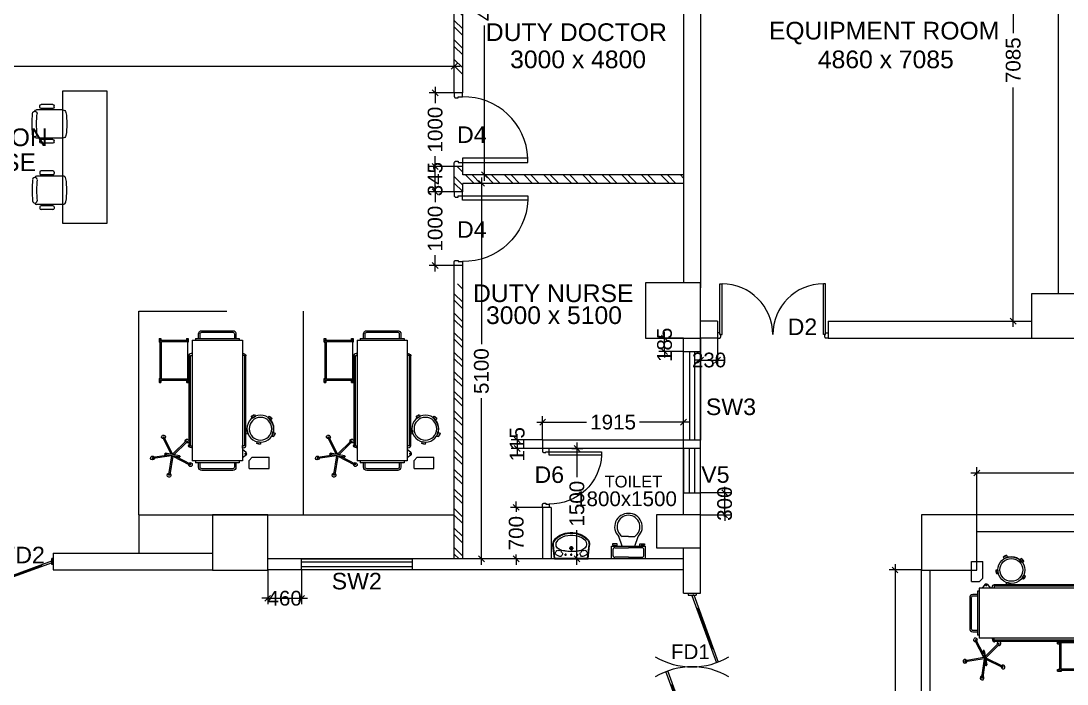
# Model space of a CAD drawing. Extents: x 7897917 to 8423973, y -6487334 to -6173396.
# Drawn here: x 8019445 to 8033650, y -6349780 to -6340774 of the extents above; entities that cross this region are included whole.
import ezdxf
from ezdxf.enums import TextEntityAlignment as Align

# ---------------------------------------------------------------- set-up
doc = ezdxf.new("R2010")
doc.units = 0
doc.header["$LTSCALE"] = 600
doc.header["$MEASUREMENT"] = 0
doc.header["$PDMODE"] = 35
doc.layers.get('0').update_dxf_attribs({"linetype": 'CONTINUOUS'})
doc.layers.get('Defpoints').update_dxf_attribs({"linetype": 'CONTINUOUS'})
for name, color, linetype in [('Beds', 33, 'CONTINUOUS'), ('Counter', 7, 'CONTINUOUS'), ('DOOR', 32, 'CONTINUOUS'), ('Fire Door', 10, 'CONTINUOUS'), ('FURN', 32, 'CONTINUOUS'), ('furniture', 33, 'CONTINUOUS'), ('joinery', 7, 'CONTINUOUS'), ('LA-column', 3, 'CONTINUOUS'), ('LOADING', 140, 'CONTINUOUS'), ('PARTI', 21, 'CONTINUOUS'), ('Parti Hat', 35, 'CONTINUOUS'), ('Room Dim', 1, 'CONTINUOUS'), ('TEXT', 6, 'CONTINUOUS'), ('Toi-Euip', 8, 'CONTINUOUS'), ('toi-fix', 46, 'CONTINUOUS'), ('Walls', 7, 'CONTINUOUS'), ('WIN', 151, 'CONTINUOUS'), ('Window', 4, 'CONTINUOUS'), ('Working Dim', 5, 'CONTINUOUS')]:
    doc.layers.add(name, color=color, linetype=linetype)
doc.styles.add('ari', font='arial.ttf')
doc.styles.add('ARIAL', font='arial.ttf')
doc.linetypes.add('ZIGZAG', pattern='A,0.0001,-0.2,[131,ltypeshp.shx,S=0.2,R=0,X=-0.2,Y=0],-0.4,[131,ltypeshp.shx,S=0.2,R=180,X=0.2,Y=0],-0.2', length=0.8001)
doc.dimstyles.new('int. dim', dxfattribs={"dimtxt": 450, "dimasz": 80, "dimexe": 80, "dimexo": 0, "dimgap": 70, "dimtad": 0, "dimdec": 0, "dimzin": 12, "dimdsep": 46, "dimtxsty": 'ari', "dimblk": 'OBLIQUE', "dimcen": 2, "dimdle": 80, "dimclrd": 256, "dimclre": 256, "dimclrt": 6, "dimadec": 0, "dimazin": 0, "dimtfac": 1, "dimtdec": 0, "dimtix": 1, "dimtmove": 2, "dimatfit": 3, "dimfxl": 1, "dimtolj": 1, "dimtzin": 0, "dimlwd": -1, "dimlwe": -1, "dimarcsym": 0})

# ---------------------------------------------------------------- blocks, each defined once
blk = doc.blocks.new('_Oblique')
at = {"color": 0, "linetype": 'ByBlock', "lineweight": -2}
blk.add_line((-0.5, -0.5), (0.5, 0.5), dxfattribs=at)
blk = doc.blocks.new('*D623')
at = {"layer": 'Defpoints', "color": 0, "transparency": 16777216}
for p in [(8038064, -6346913), (8032424, -6347480, 29), (8038064, -6347480, -3)]:
    blk.add_point(p, dxfattribs=at)
at = {"layer": 'Working Dim', "transparency": 16777216}
for p, q in [((8032424, -6347480), (8032424, -6346833)), ((8038064, -6347480), (8038064, -6346833)), ((8032344, -6346913), (8034876, -6346913)), ((8038144, -6346913), (8035612, -6346913))]:
    blk.add_line(p, q, dxfattribs=at)
at = {"layer": 'Working Dim', "transparency": 16777216, "xscale": 80, "yscale": 80, "zscale": 80, "rotation": 180}
blk.add_blockref('_Oblique', (8032424, -6346913), dxfattribs=at)
at = {"layer": 'Working Dim', "transparency": 16777216, "xscale": 80, "yscale": 80, "zscale": 80}
blk.add_blockref('_Oblique', (8038064, -6346913), dxfattribs=at)
at = {"layer": 'Working Dim', "color": 6, "transparency": 16777216, "insert": (8035244, -6346913), "char_height": 200, "attachment_point": 5, "style": 'ari'}
blk.add_mtext('\\A1;5640', dxfattribs=at)
blk = doc.blocks.new('HF12177-P')
for p, q in [((-0.02, -0.007), (-0.189, 0.225)), ((0, 0), (-0.172, 0.237)), ((0, 0), (0.172, 0.237)), ((0.02, -0.007), (0.189, 0.225)), ((-0.063, -0.027), (-0.295, -0.102)), ((-0.01, -0.031), (-0.289, -0.121)), ((-0.12, -0.015), (-0.12, -0.019)), ((-0.112, -0.007), (0.112, -0.007)), ((-0.112, -0.027), (0.112, -0.027)), ((-0.1, -0.007), (-0.1, -0.027)), ((-0.01, -0.031), (-0.01, -0.324)), ((0.01, -0.031), (0.01, -0.324)), ((0.01, -0.031), (0.289, -0.121)), ((0.063, -0.027), (0.295, -0.102)), ((0.1, -0.007), (0.1, -0.027)), ((0.12, -0.015), (0.12, -0.019))]:
    blk.add_line(p, q)
for centre, radius, start, end in [((-0.185, 0.238), 0.03, 325.4712, 286.5288), ((-0.182, 0.23), 0.008, 126.3733, 216), ((0, -0.017), 0.315, 125.6267, 126.3733), ((-0.179, 0.233), 0.008, 36, 125.6267), ((0.185, 0.238), 0.03, 253.4712, 214.5288), ((0.179, 0.233), 0.008, 54.3733, 144), ((0, -0.017), 0.315, 53.6267, 54.3733), ((0.182, 0.23), 0.008, 324, 53.6267), ((-0.3, -0.114), 0.03, 37.4712, 358.5288), ((-0.293, -0.11), 0.008, 108, 197.6267), ((0, -0.017), 0.315, 197.6267, 198.3733), ((-0.291, -0.114), 0.008, 198.3733, 288), ((-0.112, -0.015), 0.008, 90, 180), ((-0.112, -0.019), 0.008, 180, 270), ((0.112, -0.015), 0.008, 0, 90), ((0.112, -0.019), 0.008, 270, 0), ((0.3, -0.114), 0.03, 181.4712, 142.5288), ((0.291, -0.114), 0.008, 252, 341.6267), ((0.293, -0.11), 0.008, 342.3733, 72), ((0, -0.017), 0.315, 341.6267, 342.3733), ((0, -0.332), 0.03, 109.4712, 70.5288), ((-0.002, -0.324), 0.008, 180, 269.6267), ((0.002, -0.324), 0.008, 270.3733, 0), ((0, -0.017), 0.315, 269.6267, 270.3733)]:
    blk.add_arc(centre, radius, start, end)
blk = doc.blocks.new('HF10037A-P')
for p, q in [((-0.03, 0.413), (-0.03, 0.388)), ((0.03, 0.413), (-0.03, 0.413)), ((0.03, 0.388), (-0.03, 0.388)), ((0.03, 0.413), (0.03, 0.388)), ((-0.216, 0.279), (-0.23, 0.221)), ((-0.23, 0.221), (-0.206, 0.215)), ((-0.216, 0.279), (-0.192, 0.273)), ((-0.192, 0.273), (-0.206, 0.215)), ((0.191, 0.27), (0.215, 0.277)), ((0.191, 0.27), (0.209, 0.212)), ((0.191, 0.237), (0.2, 0.24)), ((0.209, 0.212), (0.233, 0.22)), ((0.215, 0.277), (0.233, 0.22)), ((-0.164, 0.006), (-0.149, 0.026)), ((-0.164, 0.006), (-0.116, -0.03)), ((-0.149, 0.026), (-0.101, -0.01)), ((0.096, -0.011), (0.146, 0.023)), ((0.111, 0.011), (0.116, 0.003)), ((0.111, -0.031), (0.16, 0.003)), ((0.16, 0.003), (0.146, 0.023)), ((-0.116, -0.03), (-0.101, -0.01)), ((0.111, -0.031), (0.096, -0.011))]:
    blk.add_line(p, q)
for radius in [0.21, 0.177]:
    blk.add_circle((0, 0.177), radius)
for centre, radius, start, end in [((0, 0.325), 0.0925, 71.0754, 108.9246), ((0, 0.475), 0.0925, 251.0754, 288.9246), ((-0.138, 0.229), 0.0925, 147.3419, 185.1912), ((-0.284, 0.265), 0.0925, 327.3419, 5.1912), ((0, 0.177), 0.2, 303.6037, 17.3657), ((0.284, 0.268), 0.0925, 178.8412, 216.6904), ((0.141, 0.222), 0.0925, 358.8412, 36.6904), ((-0.087, 0.058), 0.0925, 214.1875, 252.0368), ((-0.177, -0.062), 0.0925, 34.1875, 72.0368), ((0.171, -0.066), 0.0925, 105.5121, 143.3614), ((0.086, 0.058), 0.0925, 285.5121, 323.3614)]:
    blk.add_arc(centre, radius, start, end)
blk = doc.blocks.new('ME17678-P')
at = {"layer": 'furniture', "color": 21}
for p, q in [((-0.05, 0.175), (0.26, 0.175)), ((-0.05, 0.175), (-0.05, 0.05)), ((0.26, 0.175), (0.26, 0)), ((0, 0), (-0.05, 0.05)), ((0, 0), (0.26, 0))]:
    blk.add_line(p, q, dxfattribs=at)
blk = doc.blocks.new('A$C6969112B')
at = {"layer": 'furniture', "color": 8}
for p, q in [((428, 1689), (478, 1729)), ((478, 1766), (1160, 1766)), ((478, 131), (478, 1766)), ((521, 1793), (1116, 1793)), ((521, 1766), (521, 1793)), ((1116, 1766), (1116, 1793)), ((1160, 131), (1160, 1766)), ((428, 1654), (478, 1615)), ((476, 1595), (476, 1561)), ((1162, 1595), (1162, 1561)), ((432, 1559), (432, 1557)), ((434, 343), (434, 1557)), ((451, 343), (451, 1557)), ((453, 1559), (453, 1557)), ((1185, 1559), (1185, 1557)), ((1186, 343), (1186, 1557)), ((1204, 343), (1204, 1557)), ((1205, 1559), (1205, 1557)), ((1234, 703), (1212, 703)), ((1212, 703), (1212, 650)), ((1223, 650), (1212, 650)), ((1223, 131), (1223, 676)), ((1223, 676), (1594, 676)), ((1223, 659), (1577, 659)), ((1234, 703), (1234, 676)), ((1577, 659), (1577, 148)), ((1605, 703), (1583, 703)), ((1583, 703), (1583, 676)), ((1594, 676), (1594, 131)), ((1605, 650), (1594, 650)), ((1605, 703), (1605, 650)), ((432, 340), (432, 343)), ((453, 340), (453, 343)), ((476, 304), (476, 339)), ((1162, 304), (1162, 339)), ((1185, 340), (1185, 343)), ((1205, 340), (1205, 343)), ((1223, 157), (1212, 157)), ((1212, 157), (1212, 105)), ((1577, 148), (1223, 148)), ((1605, 157), (1594, 157)), ((1605, 157), (1605, 105)), ((1160, 131), (478, 131)), ((521, 105), (521, 131)), ((1116, 105), (521, 105)), ((1116, 105), (1116, 131)), ((1234, 105), (1212, 105)), ((1594, 131), (1223, 131)), ((1234, 131), (1234, 105)), ((1583, 131), (1583, 105)), ((1605, 105), (1583, 105))]:
    blk.add_line(p, q, dxfattribs=at)
for points in [[(565, 1793), (565, 1854, -0.414214), (608, 1897), (1029, 1897, -0.414214), (1073, 1854), (1073, 1793)], [(587, 1793), (587, 1854, -0.414214), (608, 1875), (1029, 1875, -0.414214), (1051, 1854), (1051, 1793)], [(476, 1593), (451, 1585, 0.318781), (430, 1563), (430, 1559), (455, 1559), (455, 1563), (476, 1563)], [(1162, 1593), (1186, 1585, -0.318781), (1208, 1563), (1208, 1559), (1182, 1559), (1182, 1563), (1162, 1563)], [(476, 307), (451, 314, -0.318781), (430, 336), (430, 340), (455, 340), (455, 336), (476, 336)], [(1162, 307), (1186, 314, 0.318781), (1208, 336), (1208, 340), (1182, 340), (1182, 336), (1162, 336)], [(1073, 105), (1073, 44, -0.414214), (1029, 0), (608, 0, -0.414214), (565, 44), (565, 105)], [(1051, 105), (1051, 44, -0.414214), (1029, 22), (608, 22, -0.414214), (587, 44), (587, 105)]]:
    blk.add_lwpolyline(points, format="xyb", dxfattribs=at)
for points in [[(476, 1595), (478, 1595)], [(1162, 1595), (1160, 1595)], [(432, 1557), (453, 1557)], [(476, 1561), (478, 1561)], [(1162, 1561), (1160, 1561)], [(1205, 1557), (1185, 1557)], [(432, 343), (453, 343)], [(476, 339), (478, 339)], [(476, 304), (478, 304)], [(1162, 339), (1160, 339)], [(1162, 304), (1160, 304)], [(1205, 343), (1185, 343)]]:
    blk.add_lwpolyline(points, dxfattribs=at)
blk.add_circle((435, 1672), 9.27, dxfattribs=at)
for centre, radius, start, end in [((441, 1672), 21.4, 125.427, 234.573), ((1289, 676), 80.7, 161.0754, 198.9246), ((1158, 676), 80.7, 0, 18.9246), ((1660, 676), 80.7, 161.0754, 180), ((1529, 676), 80.7, 341.0754, 18.9246), ((1289, 131), 80.7, 161.0754, 198.9246), ((1529, 131), 80.7, 341.0754, 18.9246), ((1158, 131), 80.7, 341.0754, 0), ((1660, 131), 80.7, 180, 198.9246)]:
    blk.add_arc(centre, radius, start, end, dxfattribs=at)
at = {"layer": 'LOADING', "color": 8, "yscale": 872.7299101983663, "zscale": 872.7299101979671}
for name, p, xscale, rotation in [('HF12177-P', (1425, 1676), -872.7299101979006, 170.2976301882088), ('HF10037A-P', (215, 1178), -872.7299102004868, 353.6512974186875)]:
    blk.add_blockref(name, p, dxfattribs=dict(at, xscale=xscale, rotation=rotation))
at = {"layer": 'LOADING', "color": 8, "xscale": -872.7299101983663, "yscale": 872.7299101983663, "zscale": 872.7299101979671}
blk.add_blockref('ME17678-P', (343, 1719), dxfattribs=at)
blk = doc.blocks.new('Z$W@#1275')
at = {"layer": 'DOOR'}
for p, q in [((73, 1500), (0, 1500)), ((0, 1500), (0, 1467)), ((0, 1467), (2, 1467)), ((11, 1456), (11, 1458)), ((11, 1456), (47, 1456)), ((47, 1467), (736, 1467)), ((47, 1467), (47, 1439)), ((47, 1456), (47, 1467)), ((47, 1467), (73, 1467)), ((47, 1439), (736, 1439)), ((73, 1467), (73, 1500)), ((736, 1467), (736, 1439)), ((0, 33), (2, 33)), ((0, 0), (0, 33)), ((73, 0), (0, 0)), ((11, 44), (11, 42)), ((11, 44), (47, 44)), ((47, 61), (736, 61)), ((47, 33), (47, 61)), ((47, 44), (47, 33)), ((47, 33), (736, 33)), ((47, 33), (73, 33)), ((73, 33), (73, 0)), ((736, 33), (736, 61))]:
    blk.add_line(p, q, dxfattribs=at)
for centre, start, end in [((11, 1467), 180, 270), ((11, 33), 90, 180)]:
    blk.add_arc(centre, 9.13, start, end, dxfattribs=at)
at = {"layer": 'DOOR', "color": 145}
for centre, start, end in [((47, 1439), 270, 0), ((47, 61), 0, 90)]:
    blk.add_arc(centre, 689, start, end, dxfattribs=at)
blk = doc.blocks.new('*D1479')
at = {"layer": 'Defpoints', "color": 0, "transparency": 16777216}
for p in [(8032849, -6337765), (8032849, -6344850), (8032919, -6344850)]:
    blk.add_point(p, dxfattribs=at)
at = {"layer": 'Working Dim', "transparency": 16777216}
for p, q in [((8032919, -6337685), (8032919, -6340939)), ((8032849, -6337765), (8032999, -6337765)), ((8032919, -6344930), (8032919, -6341676)), ((8032849, -6344850), (8032999, -6344850))]:
    blk.add_line(p, q, dxfattribs=at)
at = {"layer": 'Working Dim', "transparency": 16777216, "xscale": 80, "yscale": 80, "zscale": 80}
for p, rotation in [((8032919, -6337765), 90), ((8032919, -6344850), 270)]:
    blk.add_blockref('_Oblique', p, dxfattribs=dict(at, rotation=rotation))
at = {"layer": 'Working Dim', "color": 6, "transparency": 16777216, "insert": (8032919, -6341308), "char_height": 200, "attachment_point": 5, "rotation": 90, "style": 'ari'}
blk.add_mtext('\\A1;7085', dxfattribs=at)
blk = doc.blocks.new('*D1707')
at = {"layer": 'Defpoints', "color": 0, "transparency": 16777216}
for p in [(8031674, -6348230, 3), (8031314, -6352491), (8031674, -6352491)]:
    blk.add_point(p, dxfattribs=at)
at = {"layer": 'Working Dim', "transparency": 16777216}
for p, q in [((8031674, -6348230), (8031234, -6348230)), ((8031314, -6348150), (8031314, -6349988)), ((8031314, -6352571), (8031314, -6350733)), ((8031674, -6352491), (8031234, -6352491))]:
    blk.add_line(p, q, dxfattribs=at)
at = {"layer": 'Working Dim', "transparency": 16777216, "xscale": 80, "yscale": 80, "zscale": 80}
for p, rotation in [((8031314, -6348230), 90), ((8031314, -6352491), 270)]:
    blk.add_blockref('_Oblique', p, dxfattribs=dict(at, rotation=rotation))
at = {"layer": 'Working Dim', "color": 6, "transparency": 16777216, "insert": (8031314, -6350361), "char_height": 200, "attachment_point": 5, "rotation": 90, "style": 'ari'}
blk.add_mtext('\\A1;4260', dxfattribs=at)
blk = doc.blocks.new('*D1709')
at = {"layer": 'Defpoints', "color": 0, "transparency": 16777216}
for p in [(8028674, -6345081), (8028904, -6345080, -11177), (8028904, -6345380)]:
    blk.add_point(p, dxfattribs=at)
at = {"layer": 'Working Dim', "transparency": 16777216}
for p, q in [((8028674, -6345081), (8028674, -6345460)), ((8028904, -6345080), (8028904, -6345460)), ((8028674, -6345380), (8028594, -6345380)), ((8028674, -6345380), (8028904, -6345380)), ((8028904, -6345380), (8028984, -6345380))]:
    blk.add_line(p, q, dxfattribs=at)
at = {"layer": 'Working Dim', "transparency": 16777216, "xscale": 80, "yscale": 80, "zscale": 80}
blk.add_blockref('_Oblique', (8028674, -6345380), dxfattribs=at)
at = {"layer": 'Working Dim', "transparency": 16777216, "xscale": 80, "yscale": 80, "zscale": 80, "rotation": 180}
blk.add_blockref('_Oblique', (8028904, -6345380), dxfattribs=at)
at = {"layer": 'Working Dim', "color": 6, "transparency": 16777216, "insert": (8028789, -6345380), "char_height": 200, "attachment_point": 5, "style": 'ari'}
blk.add_mtext('\\A1;230', dxfattribs=at)
blk = doc.blocks.new('A$C15456D16')
at = {"layer": 'Fire Door'}
for p, q in [((969, -4), (56, 329)), ((969, -4), (56, 329)), ((969, -4), (56, 329)), ((979, 23), (65, 355)), ((979, 23), (65, 355)), ((979, 23), (65, 355)), ((248, 289), (238, 262)), ((248, 289), (238, 262)), ((248, 289), (238, 262)), ((791, 76), (243, 276)), ((791, 76), (243, 276)), ((791, 76), (243, 276)), ((-1000, 56), (-972, 56)), ((-1000, -56), (-1000, 56)), ((-1000, 56), (-972, 56)), ((-1000, -56), (-1000, 56)), ((-1000, 56), (-972, 56)), ((-1000, -56), (-1000, 56)), ((-979, -23), (-969, 4)), ((-979, -23), (-969, 4)), ((-979, -23), (-969, 4)), ((-972, -56), (-972, 56)), ((-972, -56), (-972, 56)), ((-972, -56), (-972, 56)), ((-969, 4), (-56, -329)), ((-969, 4), (-56, -329)), ((-969, 4), (-56, -329)), ((796, 89), (786, 63)), ((796, 89), (786, 63)), ((796, 89), (786, 63)), ((979, 23), (969, -4)), ((979, 23), (969, -4)), ((979, 23), (969, -4)), ((1000, 56), (972, 56)), ((972, -56), (972, 56)), ((1000, 56), (972, 56)), ((972, -56), (972, 56)), ((1000, 56), (972, 56)), ((972, -56), (972, 56)), ((1000, -56), (1000, 56)), ((1000, -56), (1000, 56)), ((1000, -56), (1000, 56)), ((-1000, -56), (-972, -56)), ((-1000, -56), (-972, -56)), ((-1000, -56), (-972, -56)), ((-979, -23), (-65, -355)), ((-979, -23), (-65, -355)), ((-979, -23), (-65, -355)), ((-796, -89), (-786, -63)), ((-796, -89), (-786, -63)), ((-796, -89), (-786, -63)), ((-791, -76), (-243, -276)), ((-791, -76), (-243, -276)), ((-791, -76), (-243, -276)), ((1000, -56), (972, -56)), ((1000, -56), (972, -56)), ((1000, -56), (972, -56)), ((-238, -262), (-248, -289)), ((-238, -262), (-248, -289)), ((-238, -262), (-248, -289))]:
    blk.add_line(p, q, dxfattribs=at)
at = {"layer": 'Fire Door', "extrusion": (0, 0, -1)}
for centre, major_axis, start_param, end_param in [((-1000, 0), (-1000, 0), 2.617886, 3.665084), ((-1000, 0), (-1000, 0), 2.617886, 3.665084), ((-1000, 0), (-1000, 0), 2.617886, 3.665084), ((1000, 0), (1000, 0), 2.618102, 3.665299), ((1000, 0), (1000, 0), 2.618102, 3.665299), ((1000, 0), (1000, 0), 2.618102, 3.665299)]:
    blk.add_ellipse(centre, major_axis=major_axis, ratio=1, start_param=start_param, end_param=end_param, dxfattribs=at)
blk = doc.blocks.new('1000')
at = {"layer": 'DOOR'}
for p, q in [((0, -100), (0, 0)), ((0, 0), (50, 0)), ((50, -100), (0, -100)), ((50, 0), (50, -2)), ((63, -49), (50, -49)), ((50, -49), (50, -100)), ((50, -100), (50, -901)), ((100, -100), (50, -100)), ((63, -13), (61, -13)), ((63, -13), (63, -49)), ((100, -901), (100, -100)), ((837, -13), (837, -49)), ((837, -13), (839, -13)), ((837, -49), (850, -49)), ((850, 0), (850, -2)), ((900, 0), (850, 0)), ((850, -49), (850, -100)), ((850, -100), (900, -100)), ((900, -100), (900, 0)), ((50, -901), (100, -901))]:
    blk.add_line(p, q, dxfattribs=at)
for centre, major_axis, start_param, end_param in [((50, -13), (-7.95, 7.95), 3.926991, 5.497787), ((850, -13), (7.95, 7.95), 0.785398, 2.356194)]:
    blk.add_ellipse(centre, major_axis=major_axis, ratio=1, start_param=start_param, end_param=end_param, dxfattribs=at)
at = {"layer": 'DOOR', "color": 145}
blk.add_ellipse((64, -115), major_axis=(-520, 590), ratio=1, start_param=2.464943, end_param=4.009476, dxfattribs=at)
blk = doc.blocks.new('A$C70ED7303')
at = {"layer": 'toi-fix', "color": 8}
for p, q in [((0, 0), (229, 0)), ((229, 0), (229, -174)), ((-229, 0), (0, 0)), ((-229, -174), (-229, 0)), ((-207, -44), (-207, -131)), ((0, -22), (-185, -22)), ((0, -22), (185, -22)), ((207, -44), (207, -131)), ((229, -174), (-229, -174)), ((-218, -207), (-218, -185)), ((-218, -185), (-174, -185)), ((-153, -207), (-218, -207)), ((-185, -153), (0, -153)), ((-174, -185), (-174, -174)), ((-153, -174), (-153, -207)), ((-87, -174), (-131, -305)), ((185, -153), (0, -153)), ((87, -174), (131, -305)), ((153, -174), (153, -207)), ((153, -207), (218, -207)), ((174, -185), (174, -174)), ((218, -185), (174, -185)), ((218, -207), (218, -185)), ((0, -305), (-87, -305)), ((0, -305), (87, -305))]:
    blk.add_line(p, q, dxfattribs=at)
for centre, major_axis, start_param, end_param in [((-188, -41), (13.6, -13.6), 2.214297, 4.068888), ((-188, -134), (-13.6, -13.6), 5.35589, 7.21048), ((188, -41), (13.6, -13.6), 0.643501, 2.498091), ((188, -134), (-13.6, -13.6), 0.643501, 2.498091), ((-7, -436), (-128, -128), 4.686239, 7.105146), ((5, -435), (-113, -113), 4.541602, 7.039318), ((7, -436), (56, -172), -0.351019, 2.067888), ((-5, -435), (-113, -113), 0.814663, 3.31238)]:
    blk.add_ellipse(centre, major_axis=major_axis, ratio=1, start_param=start_param, end_param=end_param, dxfattribs=at)
blk = doc.blocks.new('*D1733')
at = {"layer": 'Defpoints', "color": 0, "transparency": 16777216}
for p in [(8025833, -6342980, 21), (8025698, -6348080), (8025833, -6348080, 15)]:
    blk.add_point(p, dxfattribs=at)
at = {"layer": 'Working Dim', "transparency": 16777216}
for p, q in [((8025833, -6342980), (8025618, -6342980)), ((8025698, -6342900), (8025698, -6345162)), ((8025698, -6348160), (8025698, -6345899)), ((8025833, -6348080), (8025618, -6348080))]:
    blk.add_line(p, q, dxfattribs=at)
at = {"layer": 'Working Dim', "transparency": 16777216, "xscale": 80, "yscale": 80, "zscale": 80}
for p, rotation in [((8025698, -6342980), 90), ((8025698, -6348080), 270)]:
    blk.add_blockref('_Oblique', p, dxfattribs=dict(at, rotation=rotation))
at = {"layer": 'Working Dim', "color": 6, "transparency": 16777216, "insert": (8025698, -6345530), "char_height": 200, "attachment_point": 5, "rotation": 90, "style": 'ari'}
blk.add_mtext('\\A1;5100', dxfattribs=at)
blk = doc.blocks.new('*D1734')
at = {"layer": 'Defpoints', "color": 0, "transparency": 16777216}
for p in [(8026927, -6346580, 15), (8026927, -6348080, 15), (8026995, -6348080)]:
    blk.add_point(p, dxfattribs=at)
at = {"layer": 'Working Dim', "transparency": 16777216}
for p, q in [((8026995, -6346500), (8026995, -6346971)), ((8026927, -6346580), (8027075, -6346580)), ((8026995, -6348160), (8026995, -6347689)), ((8026927, -6348080), (8027075, -6348080))]:
    blk.add_line(p, q, dxfattribs=at)
at = {"layer": 'Working Dim', "transparency": 16777216, "xscale": 80, "yscale": 80, "zscale": 80}
for p, rotation in [((8026995, -6346580), 90), ((8026995, -6348080), 270)]:
    blk.add_blockref('_Oblique', p, dxfattribs=dict(at, rotation=rotation))
at = {"layer": 'Working Dim', "color": 6, "transparency": 16777216, "insert": (8026995, -6347330), "char_height": 200, "attachment_point": 5, "rotation": 90, "style": 'ari'}
blk.add_mtext('\\A1;1500', dxfattribs=at)
blk = doc.blocks.new('*D1735')
at = {"layer": 'Defpoints', "color": 0, "transparency": 16777216}
for p in [(8026529, -6346223), (8026529, -6346465), (8028443, -6346580, 15)]:
    blk.add_point(p, dxfattribs=at)
at = {"layer": 'Working Dim', "transparency": 16777216}
for p, q in [((8026449, -6346223), (8027126, -6346223)), ((8026529, -6346465), (8026529, -6346143)), ((8028523, -6346223), (8027846, -6346223)), ((8028443, -6346580), (8028443, -6346143))]:
    blk.add_line(p, q, dxfattribs=at)
at = {"layer": 'Working Dim', "transparency": 16777216, "xscale": 80, "yscale": 80, "zscale": 80, "rotation": 180}
blk.add_blockref('_Oblique', (8026529, -6346223), dxfattribs=at)
at = {"layer": 'Working Dim', "transparency": 16777216, "xscale": 80, "yscale": 80, "zscale": 80}
blk.add_blockref('_Oblique', (8028443, -6346223), dxfattribs=at)
at = {"layer": 'Working Dim', "color": 6, "transparency": 16777216, "insert": (8027486, -6346223), "char_height": 200, "attachment_point": 5, "style": 'ari'}
blk.add_mtext('\\A1;1915', dxfattribs=at)
blk = doc.blocks.new('*D1737')
at = {"layer": 'Defpoints', "color": 0, "transparency": 16777216}
for p in [(8026002, -6338065, 6), (8025741, -6342865), (8026087, -6342865, 20)]:
    blk.add_point(p, dxfattribs=at)
at = {"layer": 'Working Dim', "transparency": 16777216}
for p, q in [((8025741, -6337985), (8025741, -6340093)), ((8026002, -6338065), (8025661, -6338065)), ((8025741, -6342945), (8025741, -6340838)), ((8026087, -6342865), (8025661, -6342865))]:
    blk.add_line(p, q, dxfattribs=at)
at = {"layer": 'Working Dim', "transparency": 16777216, "xscale": 80, "yscale": 80, "zscale": 80}
for p, rotation in [((8025741, -6338065), 90), ((8025741, -6342865), 270)]:
    blk.add_blockref('_Oblique', p, dxfattribs=dict(at, rotation=rotation))
at = {"layer": 'Working Dim', "color": 6, "transparency": 16777216, "insert": (8025741, -6340465), "char_height": 200, "attachment_point": 5, "rotation": 90, "style": 'ari'}
blk.add_mtext('\\A1;4800', dxfattribs=at)
blk = doc.blocks.new('A$C3F1C328A')
at = {"layer": 'furniture'}
for p, q in [((355, 204), (-2, 204)), ((44, 238), (44, 257)), ((221, 274), (61, 274)), ((221, 221), (61, 221)), ((172, 204), (172, 221)), ((196, 204), (196, 221)), ((238, 238), (238, 257)), ((355, -182), (-2, -182)), ((44, -234), (44, -216)), ((221, -199), (61, -199)), ((221, -251), (61, -251)), ((172, -199), (172, -182)), ((196, -199), (196, -182)), ((238, -234), (238, -216))]:
    blk.add_line(p, q, dxfattribs=at)
at = {"layer": 'furniture', "extrusion": (0, 0, -1)}
for centre, major_axis, start_param, end_param in [((1541, 11), (1599, -105), 2.986471, 3.166131), ((-24, 155), (21.7, -21.7), 2.356194, 5.497787), ((-2, 182), (-15.5, -15.5), 0.934239, 2.356194), ((1555, 11), (11, -1555), 1.485446, 1.670638), ((61, 257), (-12.1, -12.1), 0.785398, 2.356194), ((61, 238), (12.1, -12.1), 0.785398, 2.356194), ((221, 257), (12.1, -12.1), 3.926991, 5.497787), ((221, 238), (-12.1, -12.1), 3.926991, 5.497787), ((355, 160), (-12.6, -41.9), 2.848497, 4.251168), ((-525, 11), (9, -936), 4.553487, 4.889738), ((-24, -133), (21.7, -21.7), 5.497787, 8.63938), ((-2, -160), (15.5, -15.5), 0.785398, 2.207354), ((61, -216), (-12.1, -12.1), 0.785398, 2.356194), ((61, -234), (12.1, -12.1), 0.785398, 2.356194), ((221, -216), (12.1, -12.1), 3.926991, 5.497787), ((221, -234), (-12.1, -12.1), 3.926991, 5.497787), ((355, -138), (0.5, -43.8), -1.391051, 0.011619)]:
    blk.add_ellipse(centre, major_axis=major_axis, ratio=1, start_param=start_param, end_param=end_param, dxfattribs=at)
blk = doc.blocks.new('*D1747')
at = {"layer": 'Defpoints', "color": 0, "transparency": 16777216}
for p in [(8001099, -6340995), (8001099, -6341391), (8025329, -6341423)]:
    blk.add_point(p, dxfattribs=at)
at = {"layer": 'Working Dim', "transparency": 16777216}
for p, q in [((8001099, -6340995), (8001099, -6341471)), ((8001019, -6341391), (8012766, -6341391)), ((8025409, -6341391), (8013661, -6341391)), ((8025329, -6341423), (8025329, -6341311))]:
    blk.add_line(p, q, dxfattribs=at)
at = {"layer": 'Working Dim', "transparency": 16777216, "xscale": 80, "yscale": 80, "zscale": 80, "rotation": 180}
blk.add_blockref('_Oblique', (8001099, -6341391), dxfattribs=at)
at = {"layer": 'Working Dim', "transparency": 16777216, "xscale": 80, "yscale": 80, "zscale": 80}
blk.add_blockref('_Oblique', (8025329, -6341391), dxfattribs=at)
at = {"layer": 'Working Dim', "color": 6, "transparency": 16777216, "insert": (8013214, -6341391), "char_height": 200, "attachment_point": 5, "style": 'ari'}
blk.add_mtext('\\A1;24230', dxfattribs=at)
blk = doc.blocks.new('*D1760')
at = {"layer": 'Defpoints', "color": 0, "transparency": 16777216}
for p in [(8026529, -6346465), (8026184, -6346580), (8026529, -6346580)]:
    blk.add_point(p, dxfattribs=at)
at = {"layer": 'Working Dim', "transparency": 16777216}
for p, q in [((8026184, -6346465), (8026184, -6346385)), ((8026529, -6346465), (8026104, -6346465)), ((8026184, -6346465), (8026184, -6346580)), ((8026529, -6346580), (8026104, -6346580)), ((8026184, -6346580), (8026184, -6346660))]:
    blk.add_line(p, q, dxfattribs=at)
at = {"layer": 'Working Dim', "transparency": 16777216, "xscale": 80, "yscale": 80, "zscale": 80}
for p, rotation in [((8026184, -6346465), 270), ((8026184, -6346580), 90)]:
    blk.add_blockref('_Oblique', p, dxfattribs=dict(at, rotation=rotation))
at = {"layer": 'Working Dim', "color": 6, "transparency": 16777216, "insert": (8026184, -6346523), "char_height": 200, "attachment_point": 5, "rotation": 90, "style": 'ari'}
blk.add_mtext('\\A1;115', dxfattribs=at)
blk = doc.blocks.new('*D1761')
at = {"layer": 'Defpoints', "color": 0, "transparency": 16777216}
for p in [(8026529, -6347380), (8026171, -6348080), (8026529, -6348080)]:
    blk.add_point(p, dxfattribs=at)
at = {"layer": 'Working Dim', "transparency": 16777216}
for p, q in [((8026529, -6347380), (8026091, -6347380)), ((8026171, -6347380), (8026171, -6347300)), ((8026171, -6347380), (8026171, -6347441)), ((8026529, -6348080), (8026091, -6348080)), ((8026171, -6348080), (8026171, -6348020)), ((8026171, -6348080), (8026171, -6348160))]:
    blk.add_line(p, q, dxfattribs=at)
at = {"layer": 'Working Dim', "transparency": 16777216, "xscale": 80, "yscale": 80, "zscale": 80}
for p, rotation in [((8026171, -6347380), 270), ((8026171, -6348080), 90)]:
    blk.add_blockref('_Oblique', p, dxfattribs=dict(at, rotation=rotation))
at = {"layer": 'Working Dim', "color": 6, "transparency": 16777216, "insert": (8026171, -6347730), "char_height": 200, "attachment_point": 5, "rotation": 90, "style": 'ari'}
blk.add_mtext('\\A1;700', dxfattribs=at)
blk = doc.blocks.new('*D1763')
at = {"layer": 'Defpoints', "color": 0, "transparency": 16777216}
for p in [(8025070, -6342750), (8025329, -6342750), (8025329, -6343095)]:
    blk.add_point(p, dxfattribs=at)
at = {"layer": 'Working Dim', "transparency": 16777216}
for p, q in [((8025070, -6342750), (8025070, -6342670)), ((8025329, -6342750), (8024990, -6342750)), ((8025070, -6343095), (8025070, -6342750)), ((8025329, -6343095), (8024990, -6343095)), ((8025070, -6343095), (8025070, -6343175))]:
    blk.add_line(p, q, dxfattribs=at)
at = {"layer": 'Working Dim', "transparency": 16777216, "xscale": 80, "yscale": 80, "zscale": 80}
for p, rotation in [((8025070, -6342750), 270), ((8025070, -6343095), 90)]:
    blk.add_blockref('_Oblique', p, dxfattribs=dict(at, rotation=rotation))
at = {"layer": 'Working Dim', "color": 6, "transparency": 16777216, "insert": (8025070, -6342923), "char_height": 200, "attachment_point": 5, "rotation": 90, "style": 'ari'}
blk.add_mtext('\\A1;345', dxfattribs=at)
blk = doc.blocks.new('*D1764')
at = {"layer": 'Defpoints', "color": 0, "transparency": 16777216}
for p in [(8025329, -6343095), (8025070, -6344095), (8025329, -6344095)]:
    blk.add_point(p, dxfattribs=at)
at = {"layer": 'Working Dim', "transparency": 16777216}
for p, q in [((8025329, -6343095), (8024990, -6343095)), ((8025070, -6343015), (8025070, -6343237)), ((8025070, -6344175), (8025070, -6343954)), ((8025329, -6344095), (8024990, -6344095))]:
    blk.add_line(p, q, dxfattribs=at)
at = {"layer": 'Working Dim', "transparency": 16777216, "xscale": 80, "yscale": 80, "zscale": 80}
for p, rotation in [((8025070, -6343095), 90), ((8025070, -6344095), 270)]:
    blk.add_blockref('_Oblique', p, dxfattribs=dict(at, rotation=rotation))
at = {"layer": 'Working Dim', "color": 6, "transparency": 16777216, "insert": (8025070, -6343595), "char_height": 200, "attachment_point": 5, "rotation": 90, "style": 'ari'}
blk.add_mtext('\\A1;1000', dxfattribs=at)
blk = doc.blocks.new('*D1765')
at = {"layer": 'Defpoints', "color": 0, "transparency": 16777216}
for p in [(8025070, -6341750), (8025329, -6341750), (8025329, -6342750)]:
    blk.add_point(p, dxfattribs=at)
at = {"layer": 'Working Dim', "transparency": 16777216}
for p, q in [((8025070, -6341670), (8025070, -6341892)), ((8025329, -6341750), (8024990, -6341750)), ((8025070, -6342830), (8025070, -6342609)), ((8025329, -6342750), (8024990, -6342750))]:
    blk.add_line(p, q, dxfattribs=at)
at = {"layer": 'Working Dim', "transparency": 16777216, "xscale": 80, "yscale": 80, "zscale": 80}
for p, rotation in [((8025070, -6341750), 90), ((8025070, -6342750), 270)]:
    blk.add_blockref('_Oblique', p, dxfattribs=dict(at, rotation=rotation))
at = {"layer": 'Working Dim', "color": 6, "transparency": 16777216, "insert": (8025070, -6342250), "char_height": 200, "attachment_point": 5, "rotation": 90, "style": 'ari'}
blk.add_mtext('\\A1;1000', dxfattribs=at)
blk = doc.blocks.new('*D1769')
at = {"layer": 'Defpoints', "color": 0, "transparency": 16777216}
for p in [(8022796, -6348230), (8023256, -6348230, 1), (8023256, -6348615)]:
    blk.add_point(p, dxfattribs=at)
at = {"layer": 'Working Dim', "transparency": 16777216}
for p, q in [((8022796, -6348230), (8022796, -6348695)), ((8023256, -6348230), (8023256, -6348695)), ((8022796, -6348615), (8022716, -6348615)), ((8022796, -6348615), (8023256, -6348615)), ((8023256, -6348615), (8023336, -6348615))]:
    blk.add_line(p, q, dxfattribs=at)
at = {"layer": 'Working Dim', "transparency": 16777216, "xscale": 80, "yscale": 80, "zscale": 80}
blk.add_blockref('_Oblique', (8022796, -6348615), dxfattribs=at)
at = {"layer": 'Working Dim', "transparency": 16777216, "xscale": 80, "yscale": 80, "zscale": 80, "rotation": 180}
blk.add_blockref('_Oblique', (8023256, -6348615), dxfattribs=at)
at = {"layer": 'Working Dim', "color": 6, "transparency": 16777216, "insert": (8023026, -6348615), "char_height": 200, "attachment_point": 5, "style": 'ari'}
blk.add_mtext('\\A1;460', dxfattribs=at)
blk = doc.blocks.new('A$C1E9F72C1')
at = {"layer": 'Toi-Euip', "color": 8}
for p, q in [((-228, 0), (-249, -186)), ((-228, 0), (228, 0)), ((228, 0), (249, -186)), ((-221, -7), (-242, -193)), ((-213, -10), (209, -10)), ((-64, -55), (-90, -55)), ((-76, -73), (-76, -40)), ((12, -55), (-15, -55)), ((-1, -73), (-1, -40)), ((1, -175), (1, -113)), ((92, -55), (65, -55)), ((79, -67), (79, -40)), ((221, -6), (242, -193)), ((-30, -145), (31, -145))]:
    blk.add_line(p, q, dxfattribs=at)
for centre, radius in [((-76, -55), 6.49), ((1, -145), 21.7), ((1, -145), 15.6), ((1, -145), 11), ((-1, -55), 6.49), ((79, -55), 6.49)]:
    blk.add_circle(centre, radius, dxfattribs=at)
for centre, radius, start, end in [((-208, 15), 24.9, 216.2215, 258.8549), ((208, 16), 26, 271.4204, 321.2513), ((-196, -77), 20.9, 116.809, 207.5092), ((-160, -68), 57.4, 198.3504, 235.0331), ((-125, -156), 127, 109.5864, 129.4018), ((-129, -205), 80.8, 113.6187, 156.307), ((-182, -101), 18, 230.4642, 309.5358), ((-164, -121), 8.67, 53.8926, 133.9597), ((-152, -67), 34.3, 68.6439, 118.0808), ((-77, -276), 168, 94.0281, 120.4098), ((-163, -122), 8.8, 329.6713, 65.4896), ((-131, -108), 8.62, 142.6961, 276.8474), ((-168, -75), 49.6, 12.807, 54.9415), ((-115, -115), 27, 106.386, 151.7285), ((-150, -73), 32.2, 330.0791, 16.0346), ((35, -906), 808, 92.48, 98.7772), ((-3, -837), 738, 84.4518, 89.7569), ((46, -401), 299, 76.1733, 85.7679), ((102, -220), 111, 24.9779, 81.9798), ((152, -73), 32.2, 163.9654, 209.9209), ((170, -75), 49.6, 125.0585, 167.193), ((117, -115), 27, 28.2715, 73.614), ((135, -107), 7.45, 281.3197, 41.7016), ((154, -67), 34.3, 61.9192, 111.3561), ((164, -122), 7.8, 112.0693, 194.8477), ((166, -121), 8.67, 46.0403, 126.1074), ((127, -156), 127, 50.5982, 70.4136), ((184, -101), 18, 230.4642, 309.5358), ((163, -68), 57.4, 304.9669, 341.6496), ((198, -77), 20.9, 332.4908, 63.191), ((-166, -197), 84, 173.0041, 196.7608), ((-141, -199), 107, 191.4479, 227.66), ((-163, -200), 78.8, 174.8598, 213.2089), ((-120, -183), 124, 208.7854, 238.1585), ((-16, -67), 289, 226.8801, 256.3199), ((-110, -193), 95.5, 167.3454, 194.4146), ((-83, -175), 127, 199.3054, 242.2025), ((11, -60), 296, 278.977, 313.6155), ((18, -68), 278, 292.3326, 313.7827), ((77, -165), 141, 291.6868, 328.1397), ((137, -201), 71.5, 327.5919, 23.2221), ((147, -198), 95.2, 311.9105, 2.7762), ((150, -200), 100, 311.3831, 7.6058), ((-54, -136), 202, 229.3146, 253.0106), ((-13, -73), 250, 238.9436, 269.4813), ((0, -46), 305, 248.1503, 293.8049), ((-4, -83), 277, 253.1484, 282.8609), ((5, -23), 300, 266.1546, 294.5893)]:
    blk.add_arc(centre, radius, start, end, dxfattribs=at)
blk = doc.blocks.new('*D2524')
at = {"layer": 'Defpoints', "color": 0, "transparency": 16777216}
for p in [(8028674, -6347180), (8029001, -6347180), (8028674, -6347481, 1)]:
    blk.add_point(p, dxfattribs=at)
at = {"layer": 'Working Dim', "transparency": 16777216}
for p, q in [((8029001, -6347180), (8029001, -6347100)), ((8028674, -6347180), (8029081, -6347180)), ((8029001, -6347481), (8029001, -6347180)), ((8028674, -6347481), (8029081, -6347481)), ((8029001, -6347481), (8029001, -6347561))]:
    blk.add_line(p, q, dxfattribs=at)
at = {"layer": 'Working Dim', "transparency": 16777216, "xscale": 80, "yscale": 80, "zscale": 80}
for p, rotation in [((8029001, -6347180), 270), ((8029001, -6347481), 90)]:
    blk.add_blockref('_Oblique', p, dxfattribs=dict(at, rotation=rotation))
at = {"layer": 'Working Dim', "color": 6, "transparency": 16777216, "insert": (8029001, -6347330), "char_height": 200, "attachment_point": 5, "rotation": 90, "style": 'ari'}
blk.add_mtext('\\A1;300', dxfattribs=at)
blk = doc.blocks.new('*D2525')
at = {"layer": 'Defpoints', "color": 0, "transparency": 16777216}
for p in [(8028185, -6345080), (8028444, -6345080), (8028444, -6345265)]:
    blk.add_point(p, dxfattribs=at)
at = {"layer": 'Working Dim', "transparency": 16777216}
for p, q in [((8028444, -6345080), (8028105, -6345080)), ((8028185, -6345080), (8028185, -6345000)), ((8028185, -6345265), (8028185, -6345080)), ((8028444, -6345265), (8028105, -6345265)), ((8028185, -6345265), (8028185, -6345345))]:
    blk.add_line(p, q, dxfattribs=at)
at = {"layer": 'Working Dim', "transparency": 16777216, "xscale": 80, "yscale": 80, "zscale": 80}
for p, rotation in [((8028185, -6345080), 270), ((8028185, -6345265), 90)]:
    blk.add_blockref('_Oblique', p, dxfattribs=dict(at, rotation=rotation))
at = {"layer": 'Working Dim', "color": 6, "transparency": 16777216, "insert": (8028185, -6345173), "char_height": 200, "attachment_point": 5, "rotation": 90, "style": 'ari'}
blk.add_mtext('\\A1;185', dxfattribs=at)

msp = doc.modelspace()

# ---------------------------------------------------------------- hatches: boundary and pattern name
at = {"layer": 'Parti Hat'}
h = msp.add_hatch(dxfattribs=at)
h.set_pattern_fill('ANSI32', color=256, scale=500, style=0)
h.set_pattern_definition([(315, (0, -12710011.02), (-132.5825215, -132.5825215), []), (315, (88.39, -12710011.02), (-132.5825215, -132.5825215), [])])
h.paths.add_polyline_path([(8025328.778, -6344345.423), (8025328.777, -6348080.424), (8025443.777, -6348080.424), (8025443.778, -6344345.423)])
h.paths.add_polyline_path([(8025443.778, -6342865.423), (8025443.778, -6342750.423), (8025328.778, -6342750.423), (8025328.778, -6343095.423), (8025443.778, -6343095.423), (8025443.778, -6342980.423), (8028443.778, -6342980.423), (8028443.778, -6342865.423)])
h.paths.add_polyline_path([(8025443.778, -6338065.494), (8025328.778, -6338065.494), (8025328.778, -6341500.423), (8025443.778, -6341500.423)])

# ---------------------------------------------------------------- linework, layer by layer
at = {"layer": 'Beds', "linetype": 'ZIGZAG', "ltscale": 0.6}
for p, q in [((8021044.691, -6347480.526), (8021044.691, -6344715.575)), ((8021044.691, -6344715.598), (8022239.688, -6344715.598)), ((8023284.192, -6347480.526), (8023284.192, -6344715.575))]:
    msp.add_line(p, q, dxfattribs=at)
at = {"layer": 'Counter', "elevation": 1.046}
msp.add_lwpolyline([(8020613.439, -6343523.713), (8020013.439, -6343523.713), (8020013.439, -6341723.616), (8020613.439, -6341723.616)], close=True, dxfattribs=at)
at = {"layer": 'FURN'}
msp.add_lwpolyline([(8020613.439, -6343523.713), (8020013.439, -6343523.713), (8020013.439, -6341723.616), (8020613.439, -6341723.616)], close=True, dxfattribs=at)
at = {"layer": 'LA-column', "color": 2}
for points, elevation in [([(8027923.873, -6345080.507), (8028673.873, -6345080.507), (8028673.873, -6344330.507), (8027923.873, -6344330.507)], 1.031), ([(8033165.281, -6345080.477), (8033765.281, -6345080.477), (8033765.281, -6344480.477), (8033165.281, -6344480.477)], 11176.851), ([(8022046.373, -6348230.477), (8022796.373, -6348230.477), (8022796.373, -6347480.477), (8022046.373, -6347480.477)], 11176.851), ([(8028073.877, -6347930.562), (8028673.877, -6347930.562), (8028673.877, -6347480.562), (8028073.877, -6347480.562)], 1.031), ([(8031673.876, -6348230.477), (8032423.876, -6348230.477), (8032423.876, -6347480.477), (8031673.876, -6347480.477)], 3.421)]:
    msp.add_lwpolyline(points, close=True, dxfattribs=dict(at, elevation=elevation))
at = {"layer": 'PARTI', "extrusion": (0.000145144, -2.25159e-17, 1)}
for p, q in [((8025328.778, -6341750.423), (8025328.778, -6338065.494)), ((8025443.778, -6341750.423), (8025443.778, -6338065.494)), ((8025328.778, -6343095.423), (8025328.778, -6342750.423)), ((8025443.778, -6342865.423), (8025443.778, -6342750.423)), ((8025443.778, -6343095.423), (8025443.778, -6342980.423)), ((8025328.777, -6348080.424), (8025328.778, -6344095.423)), ((8025443.777, -6348080.424), (8025443.778, -6344095.423))]:
    msp.add_line(p, q, dxfattribs=at)
at = {"layer": 'PARTI'}
for p, q in [((8025443.778, -6341750.423), (8025328.778, -6341750.423)), ((8025443.778, -6342750.423), (8025328.778, -6342750.423)), ((8028443.778, -6342865.423), (8025443.778, -6342865.423)), ((8028443.778, -6342980.423), (8025443.778, -6342980.423)), ((8025443.778, -6343095.423), (8025328.778, -6343095.423)), ((8025443.778, -6344095.423), (8025328.778, -6344095.423)), ((8021044.691, -6347480.526), (8025328.777, -6347480.526)), ((8021044.691, -6347480.526), (8021044.691, -6348000.413, 1.031))]:
    msp.add_line(p, q, dxfattribs=at)
at = {"layer": 'Walls', "linetype": 'Continuous'}
for p, q in [((8028443.877, -6337765.5), (8028443.877, -6344330.519)), ((8028673.877, -6337765.5), (8028673.877, -6344400.543)), ((8033535.261, -6344480.394), (8033535.261, -6337765.384)), ((8030403.877, -6344850.431, -11176.851), (8030403.877, -6345080.431, -11176.851)), ((8028443.877, -6347480.562), (8028443.877, -6345080.494)), ((8028673.877, -6347480.562), (8028673.877, -6345010.47)), ((8038064.188, -6347480.49), (8032424.049, -6347480.49)), ((8038064.188, -6347710.49), (8032424.049, -6347710.49)), ((8028443.877, -6348545.541, 1.031), (8028443.877, -6347930.562, 1.031)), ((8028673.877, -6348545.541, 1.031), (8028673.877, -6347930.562, 1.031))]:
    msp.add_line(p, q, dxfattribs=at)
at = {"layer": 'Walls'}
for p, q in [((8033535.171, -6344480.394), (8033535.171, -6337765.351)), ((8028903.877, -6344850.431), (8028674.048, -6344850.388)), ((8028903.877, -6344850.388), (8028903.877, -6345080.463)), ((8030403.877, -6344850.454), (8033165.171, -6344850.394)), ((8028903.877, -6345080.431), (8028673.877, -6345080.388)), ((8030403.877, -6345080.454), (8033164.729, -6345080.394)), ((8028443.778, -6346465.312), (8026528.778, -6346465.312)), ((8028443.778, -6346580.312), (8026528.778, -6346580.312)), ((8026643.778, -6347380.312), (8026528.778, -6347380.312)), ((8019884.622, -6348000.413, 1.031), (8022046.373, -6348000.413, 1.031)), ((8019884.622, -6348000.413, 1.031), (8019884.622, -6348230.413, 1.031)), ((8028443.867, -6348080.312), (8022796.373, -6348080.312)), ((8028443.777, -6348080.312), (8026643.778, -6348080.312)), ((8019884.622, -6348230.413, 1.031), (8022046.373, -6348230.413, 1.031)), ((8028443.871, -6348230.413), (8022796.373, -6348230.413)), ((8031674.409, -6352490.532, -3.421), (8031674.409, -6348230.477)), ((8031789.409, -6352490.532, -3.421), (8031789.409, -6348230.477)), ((8028443.877, -6348545.541, 1.031), (8028673.877, -6348545.541, 1.031))]:
    msp.add_line(p, q, dxfattribs=at)
at = {"layer": 'Walls', "extrusion": (0.000145144, 2.25336e-17, 1)}
for p, q in [((8026528.778, -6346465.312), (8026528.778, -6346580.312)), ((8026528.778, -6347380.312), (8026528.778, -6348080.312)), ((8026643.778, -6347380.312), (8026643.778, -6348080.312))]:
    msp.add_line(p, q, dxfattribs=at)
at = {"layer": 'Walls', "linetype": 'Continuous', "flags": 128}
msp.add_lwpolyline([(8028443.877, -6342000.5), (8028443.877, -6344320.549)], dxfattribs=at)
at = {"layer": 'WIN', "linetype": 'Continuous'}
for p, q in [((8028673.316, -6346580.317), (8028443.316, -6346580.312)), ((8028443.316, -6346580.312), (8028443.316, -6347180.312)), ((8028673.316, -6347180.317), (8028673.316, -6346580.317)), ((8028443.316, -6347180.312), (8028673.316, -6347180.317))]:
    msp.add_line(p, q, dxfattribs=at)
msp.add_lwpolyline([(8028520.202, -6347180.315), (8028596.007, -6347180.315), (8028596.007, -6346580.315), (8028520.202, -6346580.315)], close=True, dxfattribs=at)
at = {"layer": 'WIN', "linetype": 'Continuous', "elevation": 1.031}
for points in [[(8023256.373, -6348080.312), (8024756.373, -6348080.312), (8024756.373, -6348227.529), (8023256.373, -6348227.529)], [(8023256.373, -6348121.704), (8024756.373, -6348121.704), (8024756.373, -6348186.137), (8023256.373, -6348186.137)]]:
    msp.add_lwpolyline(points, close=True, dxfattribs=at)
at = {"layer": 'Window'}
for points in [[(8028673.877, -6345265.312), (8028673.877, -6346465.312), (8028443.877, -6346465.312), (8028443.877, -6345265.312)], [(8028589.482, -6345265.312), (8028589.482, -6346465.312), (8028528.273, -6346465.312), (8028528.273, -6345265.312)]]:
    msp.add_lwpolyline(points, close=True, dxfattribs=at)

# ---------------------------------------------------------------- block references
at = {"layer": 'Beds', "rotation": 180}
for p in [(8022930.122, -6344980.394), (8025169.622, -6344980.394)]:
    msp.add_blockref('A$C6969112B', p, dxfattribs=at)
at = {"layer": 'Beds', "xscale": -1, "rotation": 90}
msp.add_blockref('A$C6969112B', (8034224.534, -6347997.738), dxfattribs=at)
at = {"layer": 'DOOR', "linetype": 'Continuous'}
for p, xscale, yscale, zscale, rotation in [((8025328.778, -6342750.423), 1.111111104488403, 1.111111104488403, 1.111111104488403, 90.00001325483595), ((8025328.778, -6343095.423), -1.111111104488403, 1.111111104488373, 1.111111104439164, 89.99998674516405), ((8026528.778, -6346580.312), -0.8888888917863601, 0.8888888899236917, 0.8888888908805672, 89.99998691325088)]:
    msp.add_blockref('1000', p, dxfattribs=dict(at, xscale=xscale, yscale=yscale, zscale=zscale, rotation=rotation))
at = {"layer": 'DOOR', "xscale": 1.000014692544937, "yscale": 1.000014692544937, "zscale": 1.000014692544937, "rotation": 90}
msp.add_blockref('Z$W@#1275', (8030403.877, -6345080.543, -11176.851), dxfattribs=at)
at = {"layer": 'Fire Door', "color": 3, "lineweight": 0, "xscale": -0.75, "yscale": 0.75, "zscale": 0.75}
msp.add_blockref('A$C15456D16', (8019134.636, -6348115.413, 1.031), dxfattribs=at)
at = {"layer": 'Fire Door', "color": 3, "lineweight": 0, "xscale": -1, "rotation": 270}
msp.add_blockref('A$C15456D16', (8028558.877, -6349545.56, 1.031), dxfattribs=at)
at = {"layer": 'FURN', "color": 6}
msp.add_blockref('A$C3F1C328A', (8019658.496, -6342184.824), dxfattribs=at)
at = {"layer": 'FURN', "color": 6, "xscale": -1, "rotation": 180}
msp.add_blockref('A$C3F1C328A', (8019658.496, -6343062.505), dxfattribs=at)
at = {"layer": 'Toi-Euip', "color": 31, "xscale": -1, "rotation": 180}
msp.add_blockref('A$C1E9F72C1', (8026917.51, -6348080.312), dxfattribs=at)
at = {"layer": 'toi-fix', "linetype": 'Continuous', "rotation": 180}
msp.add_blockref('A$C70ED7303', (8027694.375, -6348080.312), dxfattribs=at)

# ---------------------------------------------------------------- texts
at = {"layer": 'Fire Door', "lineweight": 0, "style": 'ari'}
msp.add_text('FD2', height=225, dxfattribs=at).set_placement((8019473.496, -6348139.574, 1.031), align=Align.CENTER)
at = {"layer": 'Fire Door', "style": 'ARIAL'}
msp.add_text('FD1', height=200, dxfattribs=at).set_placement((8028535.17, -6349440.436, 1.031), align=Align.CENTER)
at = {"layer": 'joinery', "style": 'ari'}
for p in [(8025366.602, -6342431.421, 6.05), (8025366.602, -6343719.315, 6.05)]:
    msp.add_text('D4', height=225, dxfattribs=at).set_placement(p)
for s, p in [('D2', (8030056.856, -6345040.43, -22353.703)), ('SW3', (8029086.193, -6346126.607, 31.112)), ('D6', (8026619.411, -6347048.261)), ('V5', (8028874.742, -6347045.957)), ('SW2', (8024005.468, -6348493.98, -11175.82))]:
    msp.add_text(s, height=225, dxfattribs=at).set_placement(p, align=Align.CENTER)
at = {"layer": 'Room Dim', "style": 'ARIAL'}
for s, height, p in [('3000 x 4800', 240, (8027010.26, -6341415.932)), ('4860 x 7085', 240, (8031188.705, -6341416.516)), ('3000 x 5100', 240, (8026683.16, -6344890.237)), ('1800x1500', 200, (8027660.898, -6347363.226))]:
    msp.add_text(s, height=height, dxfattribs=at).set_placement(p, align=Align.CENTER)
at = {"layer": 'TEXT', "color": 7, "style": 'ARIAL'}
for s, height, p in [('DUTY DOCTOR', 240, (8026986.522, -6341046.646)), ('EQUIPMENT ROOM', 240, (8031164.967, -6341026.221)), ('STATION', 240, (8019082.968, -6342474.443)), ('NURSE', 240, (8019062.995, -6342814.355)), ('DUTY NURSE', 240, (8026673.174, -6344592.261)), ('TOILET', 160, (8027761.989, -6347109.655))]:
    msp.add_text(s, height=height, dxfattribs=at).set_placement(p, align=Align.CENTER)

# ---------------------------------------------------------------- dimensions: what is measured, and where the dimension line sits
at = {"layer": 'Working Dim'}
for base, p1, p2, angle, override, picture, middle in [((8032918.542, -6344850.401), (8032848.586, -6337765.352), (8032848.741, -6344850.401), 90, {"dimtxt": 200}, '*D1479', (8032918.542, -6341307.876)), ((8025741.24, -6342865.423), (8026001.63, -6338065.494, 6.006), (8026087.183, -6342865.423, 19.995), 270, {"dimtxt": 200}, '*D1737', (8025741.24, -6340465.458)), ((8001098.784, -6341390.928), (8025328.778, -6341423.4), (8001098.784, -6340995.415), 180, {"dimtxt": 200}, '*D1747', (8013213.781, -6341390.928)), ((8025070.236, -6341750.423), (8025328.78, -6342750.423), (8025328.78, -6341750.423), 270, {"dimtxt": 200, "dimarcsym": 1}, '*D1765', (8025070.236, -6342250.423)), ((8025070.236, -6342750.423), (8025328.78, -6343095.423), (8025328.78, -6342750.423), 270, {"dimtxt": 200, "dimarcsym": 1}, '*D1763', (8025070.236, -6342922.923)), ((8025698.091, -6348080.312), (8025833.476, -6342980.423, 20.713), (8025833.476, -6348080.312, 14.83), 270, {"dimtxt": 200}, '*D1733', (8025698.091, -6345530.368)), ((8025070.236, -6344095.423), (8025328.781, -6343095.423), (8025328.781, -6344095.423), 270, {"dimtxt": 200, "dimarcsym": 1}, '*D1764', (8025070.236, -6343595.423)), ((8028184.503, -6345080.494), (8028443.877, -6345265.312), (8028443.877, -6345080.494), 90, {"dimtxt": 200, "dimarcsym": 1}, '*D2525', (8028184.503, -6345172.903)), ((8026528.778, -6346222.793), (8028443.316, -6346580.312, 14.83), (8026528.778, -6346465.312), 180, {"dimtxt": 200}, '*D1735', (8027486.047, -6346222.793)), ((8026184.217, -6346580.312), (8026528.778, -6346465.312), (8026528.769, -6346580.312), 270, {"dimtxt": 200, "dimarcsym": 1}, '*D1760', (8026184.217, -6346522.812)), ((8026994.75, -6348080.312), (8026926.512, -6346580.312, 14.83), (8026926.512, -6348080.312, 14.83), 270, {"dimtxt": 200}, '*D1734', (8026994.75, -6347330.312)), ((8029000.505, -6347180.317), (8028673.877, -6347480.562, 1.031), (8028673.884, -6347180.317), 90, {"dimtxt": 200, "dimarcsym": 1}, '*D2524', (8029000.505, -6347330.44)), ((8026171.008, -6348080.312), (8026528.778, -6347380.312), (8026528.778, -6348080.312), 270, {"dimtxt": 200, "dimarcsym": 1}, '*D1761', (8026171.008, -6347730.312)), ((8031313.846, -6352490.532), (8031673.876, -6348230.477, 3.421), (8031674.418, -6352490.532), 90, {"dimtxt": 200, "dimarcsym": 1}, '*D1707', (8031313.846, -6350360.504))]:
    dim = msp.add_linear_dim(base=base, p1=p1, p2=p2, angle=angle, dimstyle='int. dim', override=override, dxfattribs=at)
    dim.commit()
    dim.dimension.update_dxf_attribs({"geometry": picture, "text_midpoint": middle})
for base, p1, p2, override, picture, middle in [((8028903.877, -6345380.374), (8028673.877, -6345080.555), (8028903.877, -6345080.431, -11176.851), {"dimtxt": 200, "dimarcsym": 1}, '*D1709', (8028788.877, -6345380.374)), ((8038064.188, -6346913.139), (8032424.049, -6347480.49, 28.602), (8038064.188, -6347480.49, -3.021), {"dimtxt": 200}, '*D623', (8035244.118, -6346913.139)), ((8023256.373, -6348615.009), (8022796.373, -6348230.413), (8023256.373, -6348230.413, 1.031), {"dimtxt": 200, "dimarcsym": 1}, '*D1769', (8023026.373, -6348615.009))]:
    dim = msp.add_linear_dim(base=base, p1=p1, p2=p2, dimstyle='int. dim', override=override, dxfattribs=at)
    dim.commit()
    dim.dimension.update_dxf_attribs({"geometry": picture, "text_midpoint": middle})

doc.saveas('drawing.dxf')
